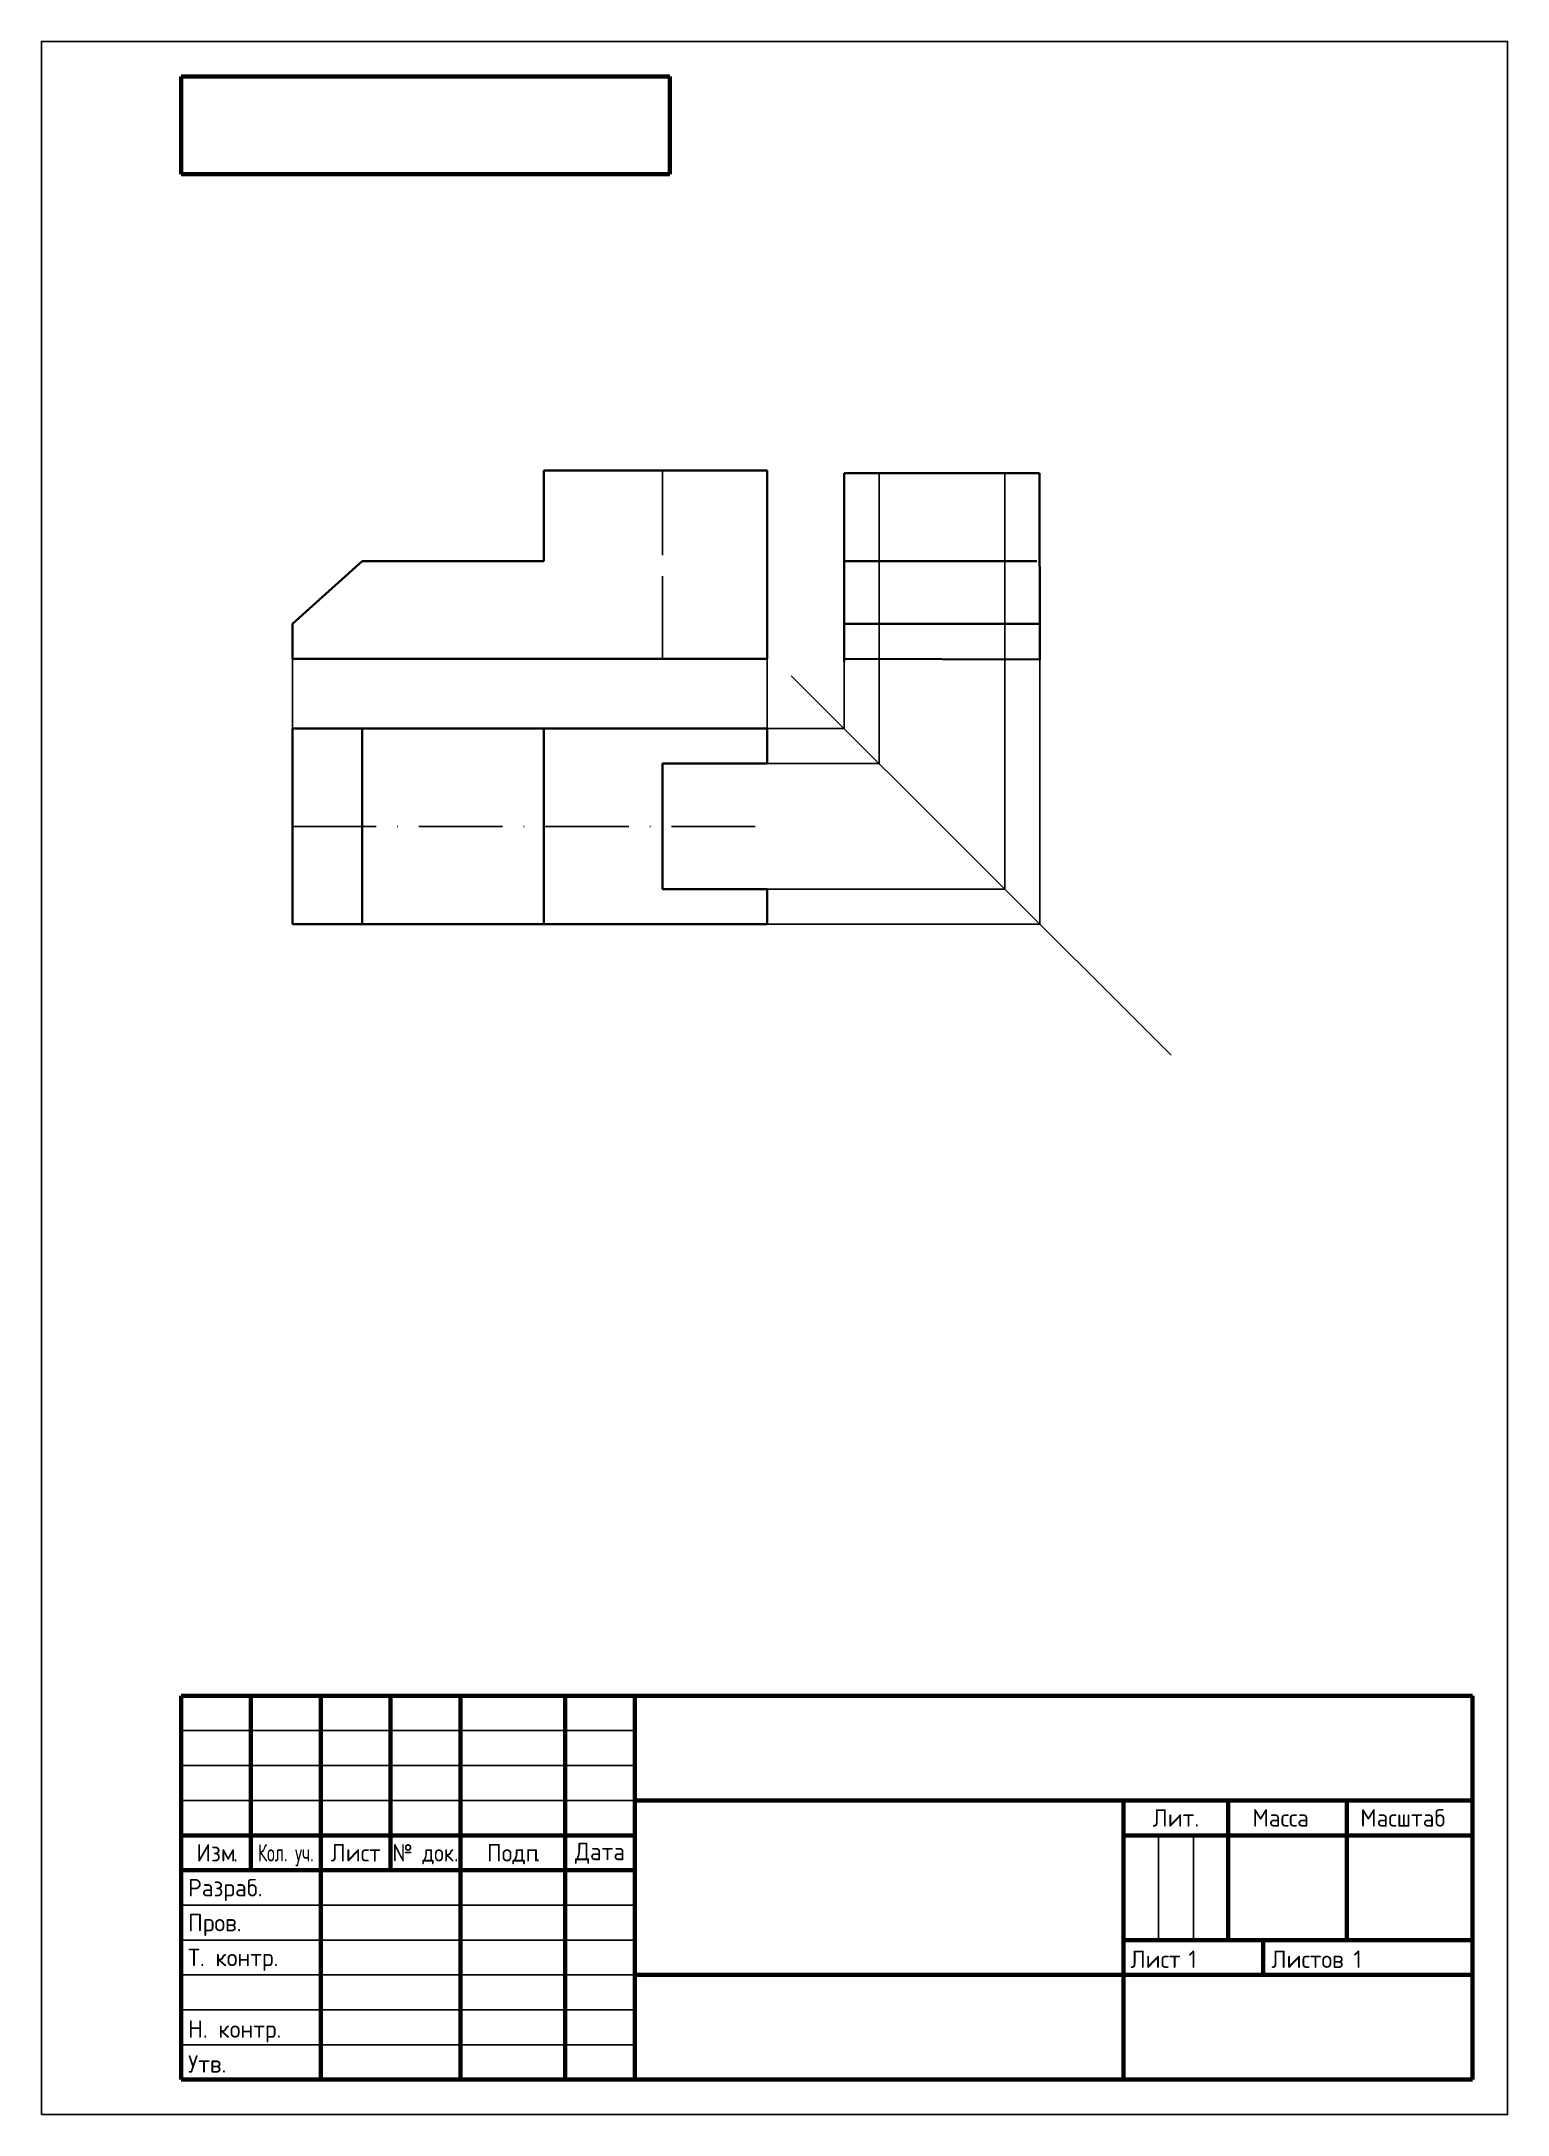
# Model space of a CAD drawing. Header units: millimetres. Extents: x 3233 to 3443, y 1640 to 1937.
import ezdxf
from ezdxf.enums import TextEntityAlignment as Align

# ---------------------------------------------------------------- set-up
doc = ezdxf.new("R2010")
doc.units = ezdxf.units.MM
doc.linetypes.add('ACAD_ISO02W100', pattern=[15, 12, -3])
doc.linetypes.add('ACAD_ISO10W100', pattern=[18, 12, -3, 0, -3])
doc.layers.add('Контур', color=7, linetype='Continuous', lineweight=35)
for name, color, linetype in [('Оси', 90, 'ACAD_ISO10W100'), ('Тонкие линии', 7, 'Continuous'), ('Штриховая', 150, 'ACAD_ISO02W100')]:
    doc.layers.add(name, color=color, linetype=linetype)
doc.styles.add('GOST-2.304_Type-B', font='GOST Common.ttf')
doc.styles.get("Standard").update_dxf_attribs({"font": 'arial.ttf'})

# ---------------------------------------------------------------- blocks, each defined once
blk = doc.blocks.new('ACAD_SPDS_TB_08')
at = {"linetype": 'Continuous', "lineweight": 60}
for p, q in [((0, 0), (0, -14)), ((70, 0), (0, 0)), ((70, 0), (70, -14)), ((70, -14), (0, -14))]:
    blk.add_line(p, q, dxfattribs=at)
at = {"style": 'GOST-2.304_Type-B', "flags": 8}
blk.add_attdef('ОБОЗНАЧЕНИЕ_ДОКУМЕНТА', text='', height=5, dxfattribs=at).set_placement((35, -7), align=Align.MIDDLE_CENTER)
at = {"style": 'GOST-2.304_Type-B', "flags": 1}
blk.add_attdef('ИДЕНТИФИКАТОР_НАДПИСИ', (-0.4, -20.95), '', height=2.5, dxfattribs=at)
blk = doc.blocks.new('ACAD_SPDS_TB_06')
at = {"linetype": 'Continuous', "lineweight": 60}
for p, q in [((-185, 55), (0, 55)), ((-185, 55), (-185, 0)), ((-175, 55), (-175, 30)), ((-165, 55), (-165, 0)), ((-155, 55), (-155, 30)), ((-145, 55), (-145, 0)), ((-130, 55), (-130, 0)), ((-120, 55), (-120, 0)), ((0, 55), (0, 0)), ((-120, 40), (0, 40)), ((-185, 35), (-120, 35)), ((-185, 30), (-120, 30)), ((-120, 15), (0, 15)), ((-185, 0), (0, 0))]:
    blk.add_line(p, q, dxfattribs=at)
at = {"linetype": 'Continuous', "lineweight": 25}
for p, q in [((-185, 50), (-120, 50)), ((-185, 45), (-120, 45)), ((-185, 25), (-120, 25)), ((-185, 20), (-120, 20)), ((-185, 15), (-120, 15)), ((-185, 10), (-120, 10)), ((-185, 5), (-120, 5))]:
    blk.add_line(p, q, dxfattribs=at)
at = {"lineweight": 25}
blk.add_line((-120, 40), (-185, 40), dxfattribs=at)
at = {"lineweight": 60}
for p, q in [((-50, 40), (-50, 0)), ((-35, 40), (-35, 20)), ((-18, 40), (-18, 20)), ((-50, 35), (0, 35)), ((-50, 20), (0, 20)), ((-30, 20), (-30, 15))]:
    blk.add_line(p, q, dxfattribs=at)
for p, q in [((-45, 35), (-45, 20)), ((-40, 35), (-40, 20)), ((-130, 20), (-120, 20))]:
    blk.add_line(p, q)
at = {"style": 'GOST-2.304_Type-B'}
for s, p in [('Изм', (-180, 31.25)), ('Лист', (-160, 31.25)), ('Подп', (-137.5, 31.25)), ('Дата', (-125, 31.44))]:
    blk.add_text(s, height=2.5, dxfattribs=at).set_placement(p, align=Align.CENTER)
at = {"style": 'GOST-2.304_Type-B', "width": 0.70447}
blk.add_text('Кол. уч.', height=2.5, dxfattribs=at).set_placement((-174, 31.25), (-166, 31.25), align=Align.FIT)
at = {"style": 'GOST-2.304_Type-B', "width": 0.9}
blk.add_text('№ док.', height=2.5, dxfattribs=at).set_placement((-150, 31.25), align=Align.CENTER)
at = {"style": 'GOST-2.304_Type-B'}
for s, p in [('.', (-177.56, 31.25)), ('.', (-134.25, 31.25)), ('Разраб.', (-184, 26.25)), ('Пров.', (-184, 21.25)), ('Т. контр.', (-184, 16.25)), ('Лист', (-49.02, 16)), ('Листов', (-28.83, 16)), ('Н. контр.', (-184, 6)), ('Утв.', (-184, 1))]:
    blk.add_text(s, height=2.5, dxfattribs=at).set_placement(p)
at = {"linetype": 'Continuous', "char_height": 2.5, "attachment_point": 5, "style": 'GOST-2.304_Type-B'}
for s, insert, width in [('Лит.', (-42.5, 37.5), 14), ('Масса', (-27.5, 37.5), 14), ('Масштаб', (-10, 37.5), 19)]:
    blk.add_mtext(s, dxfattribs=dict(at, insert=insert, width=width))
at = {"style": 'GOST-2.304_Type-B'}
for tag, p, flags in [('ИДЕНТИФИКАТОР_НАДПИСИ', (-185.34, 60.88), 1), ('ЛИСТ', (-40.73, 16), 8), ('ЛИСТОВ', (-17.07, 16), 8)]:
    blk.add_attdef(tag, p, '', height=2.5, dxfattribs=dict(at, flags=flags))
at = {"style": 'GOST-2.304_Type-B', "flags": 8}
for tag, p in [('ИЗМ_4', (-180, 51)), ('ИЗМ_4_КОЛ_УЧ', (-170, 51)), ('ИЗМ_4_ЛИСТ', (-160, 51)), ('ИЗМ_4_N_ДОК', (-150, 51)), ('ИЗМ_4_ДАТА', (-125, 51)), ('ИЗМ_3', (-180, 46)), ('ИЗМ_3_КОЛ_УЧ', (-170, 46)), ('ИЗМ_3_ЛИСТ', (-160, 46)), ('ИЗМ_3_N_ДОК', (-150, 46)), ('ИЗМ_3_ДАТА', (-125, 46)), ('ИЗМ_2', (-180, 41)), ('ИЗМ_2_КОЛ_УЧ', (-170, 41)), ('ИЗМ_2_ЛИСТ', (-160, 41)), ('ИЗМ_2_N_ДОК', (-150, 41)), ('ИЗМ_2_ДАТА', (-125, 41)), ('ИЗМ_1', (-180, 36)), ('ИЗМ_1_КОЛ_УЧ', (-170, 36)), ('ИЗМ_1_ЛИСТ', (-160, 36)), ('ИЗМ_1_N_ДОК', (-150, 36)), ('ИЗМ_1_ДАТА', (-125, 36)), ('РАЗРАБ_ФИО', (-155, 26)), ('РАЗРАБ_ДАТА', (-125, 26)), ('ПРОВ_ФИО', (-155, 21)), ('ПРОВ_ДАТА', (-125, 21)), ('ТКОНТР_ФИО', (-155, 16)), ('ТКОНТР_ДАТА', (-125, 16)), ('ДОЛЖНОСТЬ_1', (-175, 11)), ('ДОЛЖНОСТЬ_1_ФИО', (-155, 11)), ('ДОЛЖНОСТЬ_1_ДАТА', (-125, 11)), ('НКОНТР_ФИО', (-155, 6)), ('НКОНТР_ДАТА', (-125, 6)), ('УТВ_ФИО', (-155, 1)), ('УТВ_ДАТА', (-125, 1))]:
    blk.add_attdef(tag, text='', height=2.5, dxfattribs=at).set_placement(p, align=Align.CENTER)
at = {"style": 'GOST-2.304_Type-B'}
blk.add_attdef('ОБОЗНАЧЕНИЕ_ДОКУМЕНТА', text='', height=5, dxfattribs=at).set_placement((-60, 47.5), align=Align.MIDDLE_CENTER)
at = {"lineweight": 30, "flags": 104}
for tag, p in [('НАИМЕНОВАНИЕ_ДОКУМЕНТА', (-85, 27.5)), ('ОБОЗНАЧЕНИЕ_МАТЕРИАЛА', (-85, 7.5)), ('НАИМЕНОВАНИЕ_ПРЕДПРИЯТИЯ', (-25, 7.5))]:
    blk.add_attdef(tag, text='', height=3.5, dxfattribs=at).set_placement(p, align=Align.MIDDLE_CENTER)
at = {"style": 'GOST-2.304_Type-B', "flags": 8}
for tag, p in [('Л1', (-47.5, 27.5)), ('Л2', (-42.5, 27.5)), ('Л3', (-37.5, 27.5)), ('МАССА', (-26.5, 27.5)), ('МАСШТАБ', (-9, 27.5))]:
    blk.add_attdef(tag, text='', height=2.5, dxfattribs=at).set_placement(p, align=Align.MIDDLE_CENTER)

msp = doc.modelspace()

# ---------------------------------------------------------------- linework, layer by layer
for p, q in [((3269.06, 1848.85), (3269.06, 1838.85)), ((3337.06, 1848.85), (3337.06, 1838.85)), ((3348.09, 1838.85), (3348.09, 1848.46)), ((3353.09, 1833.85), (3353.09, 1849.06)), ((3371.11, 1815.85), (3371.11, 1849.39)), ((3376.11, 1810.85), (3376.11, 1848.75)), ((3340.52, 1846.41), (3394.92, 1792.06)), ((3337.06, 1838.85), (3348.09, 1838.85)), ((3337.06, 1833.85), (3353.09, 1833.85)), ((3337.06, 1815.85), (3371.11, 1815.85)), ((3337.06, 1810.85), (3376.11, 1810.85))]:
    msp.add_line(p, q)
msp.add_lwpolyline([(3233.12, 1640.3), (3233.12, 1937.3), (3443.12, 1937.3), (3443.12, 1640.3), (3233.12, 1640.3)])
at = {"layer": 'Контур'}
for p, q in [((3337.06, 1875.85), (3305.06, 1875.85)), ((3305.06, 1875.85), (3305.06, 1862.85)), ((3337.06, 1848.85), (3337.06, 1875.85)), ((3348.09, 1848.46), (3348.09, 1875.46)), ((3348.09, 1875.46), (3376.09, 1875.46)), ((3376.09, 1875.46), (3376.11, 1848.75)), ((3279.06, 1862.85), (3269.06, 1853.85)), ((3305.06, 1862.85), (3279.06, 1862.85)), ((3348.09, 1862.85), (3375.7, 1862.85)), ((3269.06, 1848.85), (3269.06, 1853.85)), ((3348.09, 1853.85), (3376.11, 1853.85)), ((3269.06, 1848.85), (3337.06, 1848.85)), ((3348.09, 1848.85), (3376.11, 1848.75)), ((3269.06, 1838.85), (3337.06, 1838.85)), ((3269.06, 1838.85), (3269.06, 1810.85)), ((3279.06, 1838.85), (3279.06, 1813.8)), ((3305.06, 1838.85), (3305.06, 1810.85)), ((3337.06, 1838.85), (3337.06, 1833.85)), ((3337.06, 1833.85), (3322.06, 1833.85)), ((3322.06, 1815.85), (3322.06, 1833.85)), ((3337.06, 1815.85), (3322.06, 1815.85)), ((3337.06, 1810.85), (3337.06, 1815.85)), ((3279.06, 1810.85), (3279.06, 1813.8)), ((3269.06, 1810.85), (3337.06, 1810.85))]:
    msp.add_line(p, q, dxfattribs=at)
at = {"layer": 'Оси'}
msp.add_line((3269.06, 1824.85), (3337.66, 1824.85), dxfattribs=at)
at = {"layer": 'Тонкие линии'}
for p, q in [((3353.09, 1848.83), (3353.09, 1875.3)), ((3371.11, 1848.77), (3371.11, 1875.3))]:
    msp.add_line(p, q, dxfattribs=at)
at = {"layer": 'Штриховая'}
msp.add_line((3322.06, 1848.69), (3322.06, 1875.85), dxfattribs=at)

# ---------------------------------------------------------------- block references
msp.add_blockref('ACAD_SPDS_TB_08', (3253.12, 1932.3))
ref = msp.add_blockref('ACAD_SPDS_TB_06', (3438.12, 1645.3))
ref.add_attrib('ЛИСТ', '1', (3397.39, 1661.3), dxfattribs={"height": 2.5, "style": 'GOST-2.304_Type-B'})
ref.add_attrib('ЛИСТОВ', '1', (3421.05, 1661.3), dxfattribs={"height": 2.5, "style": 'GOST-2.304_Type-B'})

doc.saveas('drawing.dxf')
